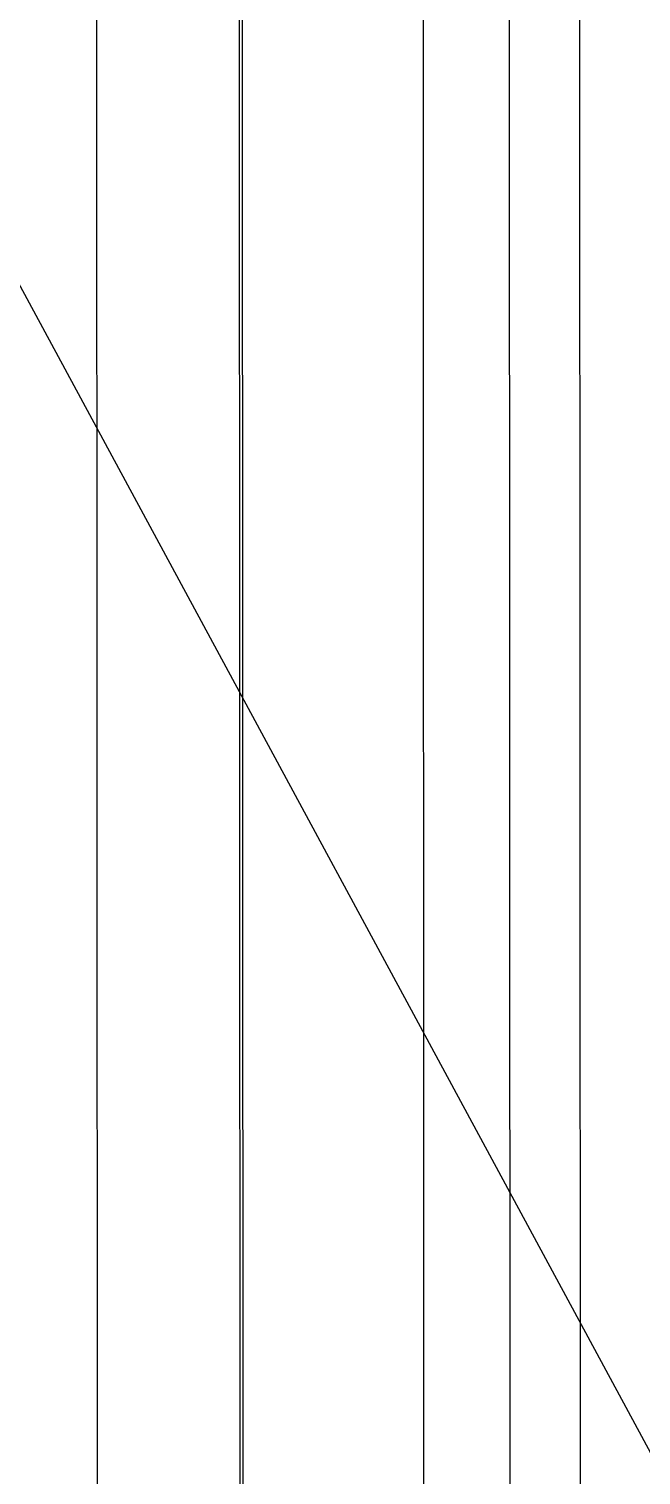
# Model space of a CAD drawing. Extents: x 104.513 to 104.5295, y 28.4567 to 28.4663.
# Drawn here: x 104.512983209 to 104.512984009, y 28.46278977 to 28.462791658 of the extents above; entities that cross this region are included whole.
import ezdxf

# ---------------------------------------------------------------- set-up
doc = ezdxf.new("R2010")
doc.units = 0
doc.header["$MEASUREMENT"] = 0
doc.layers.add('Contour_Line_Intermediate', color=7, linetype='Continuous')
doc.layers.add('Iso-height_Area', color=7, linetype='Continuous')

msp = doc.modelspace()

# ---------------------------------------------------------------- linework, layer by layer
at = {"layer": 'Contour_Line_Intermediate', "color": 0}
msp.add_polyline3d([(104.5129823685, 28.462792855, 445), (104.513129282, 28.4625211197, 445), (104.5132705688, 28.4623405929, 445), (104.5133720363, 28.4622359472, 445), (104.513669005, 28.462000662, 445), (104.5137513406, 28.4619454662, 445), (104.5138267571, 28.4619148828, 445), (104.5140631636, 28.4618978261, 445), (104.5141753274, 28.4618708356, 445), (104.5144261345, 28.4617125365, 445), (104.5145805831, 28.4616943911, 445), (104.5148065256, 28.4617441997, 445), (104.5149258623, 28.4618018879, 445), (104.5153090597, 28.4620273468, 445), (104.5153873227, 28.4620989817, 445), (104.515431131, 28.4622198201, 445), (104.5154244044, 28.4622996201, 445), (104.5153810918, 28.4623811851, 445), (104.5152112786, 28.462540854, 445), (104.5147565867, 28.4628352011, 445), (104.5144607343, 28.4630755939, 445)], dxfattribs=at)
at = {"layer": 'Iso-height_Area', "color": 0}
for points in [[(104.5129823685, 28.4661489827, 415), (104.5129838549, 28.4616912205, 415), (104.512993619, 28.4616400706, 415), (104.5130165024, 28.461621971, 415), (104.5131448566, 28.4616312044, 415), (104.5132233774, 28.4616167893, 415), (104.5132610724, 28.4615962278, 415), (104.5132610724, 28.4615962278, 415), (104.5135536783, 28.4613382816, 415), (104.5136461341, 28.4611432674, 415), (104.5137004282, 28.461073886, 415), (104.5137548745, 28.4610369842, 415), (104.513830209, 28.4610100942, 415), (104.5139496907, 28.4610044978, 415), (104.5140225131, 28.4610149364, 415), (104.5146288678, 28.4612031375, 415), (104.5148851841, 28.4612679504, 415), (104.5150894212, 28.4613580126, 415), (104.5152231409, 28.4614636442, 415), (104.5154306077, 28.4616681852, 415), (104.5157050678, 28.4618307797, 415), (104.5158969473, 28.4621020821, 415), (104.5160811978, 28.4622926398, 415), (104.5162136736, 28.4623815508, 415)], [(104.5129823685, 28.4661489827, 419), (104.5129838223, 28.4617740763, 419), (104.512993554, 28.4617226781, 419), (104.5130158291, 28.461703532, 419), (104.5131431325, 28.4617093269, 419), (104.5132184648, 28.4616988736, 419), (104.5133167059, 28.4616497599, 419), (104.5133834144, 28.4615962278, 419), (104.5133834144, 28.4615962278, 419), (104.5136612566, 28.4613642006, 419), (104.5136944395, 28.4613111855, 419), (104.5137344288, 28.4611932226, 419), (104.513771008, 28.461142428, 419), (104.5138147321, 28.4611034487, 419), (104.5139005075, 28.4610776751, 419), (104.513982498, 28.461074762, 419), (104.5141057956, 28.4610966405, 419), (104.5149674857, 28.4613703372, 419), (104.5151336174, 28.4614724766, 419), (104.5153837777, 28.4617204472, 419), (104.515634934, 28.4618813005, 419), (104.5160164436, 28.4623285997, 419), (104.5160905579, 28.4623889165, 419), (104.5162103355, 28.4624578515, 419)], [(104.5129823685, 28.4661489827, 423), (104.5129835568, 28.4618563067, 423), (104.5129930228, 28.4618039687, 423), (104.5130140697, 28.4617834833, 423), (104.5131771708, 28.4617827992, 423), (104.5132690077, 28.4617605244, 423), (104.5133521816, 28.4617140075, 423), (104.5134961407, 28.4615962278, 423), (104.5134961407, 28.4615962278, 423), (104.5137560463, 28.4614207197, 423), (104.5138130988, 28.4613516952, 423), (104.5138739604, 28.4611973904, 423), (104.5139100057, 28.4611697094, 423), (104.5139801101, 28.4611541936, 423), (104.5140651904, 28.4611568602, 423), (104.5141837781, 28.4611821128, 423), (104.5149318484, 28.4614292693, 423), (104.5150873911, 28.4615212382, 423), (104.5152936869, 28.461728122, 423), (104.5155853456, 28.4619295337, 423), (104.51579803, 28.462176587, 423), (104.5159582723, 28.4623883236, 423), (104.5161278373, 28.4625049852, 423), (104.5164207102, 28.4626330066, 423)], [(104.5129823685, 28.4661489827, 429), (104.5129841719, 28.462025142, 429), (104.512994253, 28.4619748995, 429), (104.5130150195, 28.4619502831, 429), (104.5133315097, 28.4618587467, 429), (104.5135861472, 28.4616702598, 429), (104.5137321812, 28.4615962278, 429), (104.5137321812, 28.4615962278, 429), (104.5139034209, 28.4615227835, 429), (104.514043933, 28.4613340763, 429), (104.5141403465, 28.4613068595, 429), (104.5142262767, 28.4613130015, 429), (104.5143891007, 28.4613494713, 429), (104.5148854461, 28.4615204975, 429), (104.5150334036, 28.4616049468, 429), (104.5152216148, 28.4617770039, 429), (104.5154341594, 28.461907393, 429), (104.5155260875, 28.4619853611, 429), (104.5156788457, 28.4621724143, 429), (104.5157302788, 28.4622582317, 429), (104.5157902245, 28.4625004101, 429), (104.5158764381, 28.4625615137, 429), (104.5161706794, 28.4626778292, 429)], [(104.5129823685, 28.4661489827, 443), (104.5129839752, 28.4626908455, 443), (104.5129997141, 28.4626098047, 443), (104.5132298591, 28.4622981039, 443), (104.5133609815, 28.4621799186, 443), (104.5137398855, 28.4619056442, 443), (104.5138433413, 28.4618713956, 443), (104.5141141621, 28.4618484562, 443), (104.5141883127, 28.4618140315, 443), (104.5143688062, 28.46168847, 443), (104.5144805068, 28.4616605335, 443), (104.5146794036, 28.4616789011, 443), (104.5148858311, 28.4617519476, 443), (104.5152976415, 28.4619924129, 443), (104.5153777147, 28.4620589244, 443), (104.5154423423, 28.4621457873, 443), (104.5154670492, 28.4622106436, 443), (104.5154651248, 28.4622987982, 443), (104.5153722072, 28.4624499706, 443), (104.5152113103, 28.4625843025, 443), (104.5148104749, 28.4628443979, 443), (104.5145401184, 28.4630724546, 443)], [(104.5129823685, 28.4661489827, 444), (104.5129837319, 28.4627724131, 444), (104.5129966644, 28.462689907, 444), (104.5131421398, 28.462453788, 444), (104.5133284598, 28.4622393308, 444), (104.5137331567, 28.461931829, 444), (104.513853836, 28.4618899248, 444), (104.5140562607, 28.4618793582, 444), (104.5141570434, 28.4618556485, 444), (104.5143497867, 28.4617254461, 444), (104.5144498222, 28.4616843167, 444), (104.5146290129, 28.4616843216, 444), (104.5148085354, 28.4617318565, 444), (104.5152992141, 28.4620052358, 444), (104.5153969965, 28.4620969149, 444), (104.515440329, 28.4621824268, 444), (104.5154512806, 28.4622687011, 444), (104.5154267481, 28.4623407251, 444), (104.5153765384, 28.4624172924, 444), (104.5152745518, 28.4625154499, 444), (104.5147951287, 28.4628305629, 444), (104.5144658396, 28.4631147507, 444)]]:
    msp.add_polyline3d(points, dxfattribs=at)

doc.saveas('drawing.dxf')
